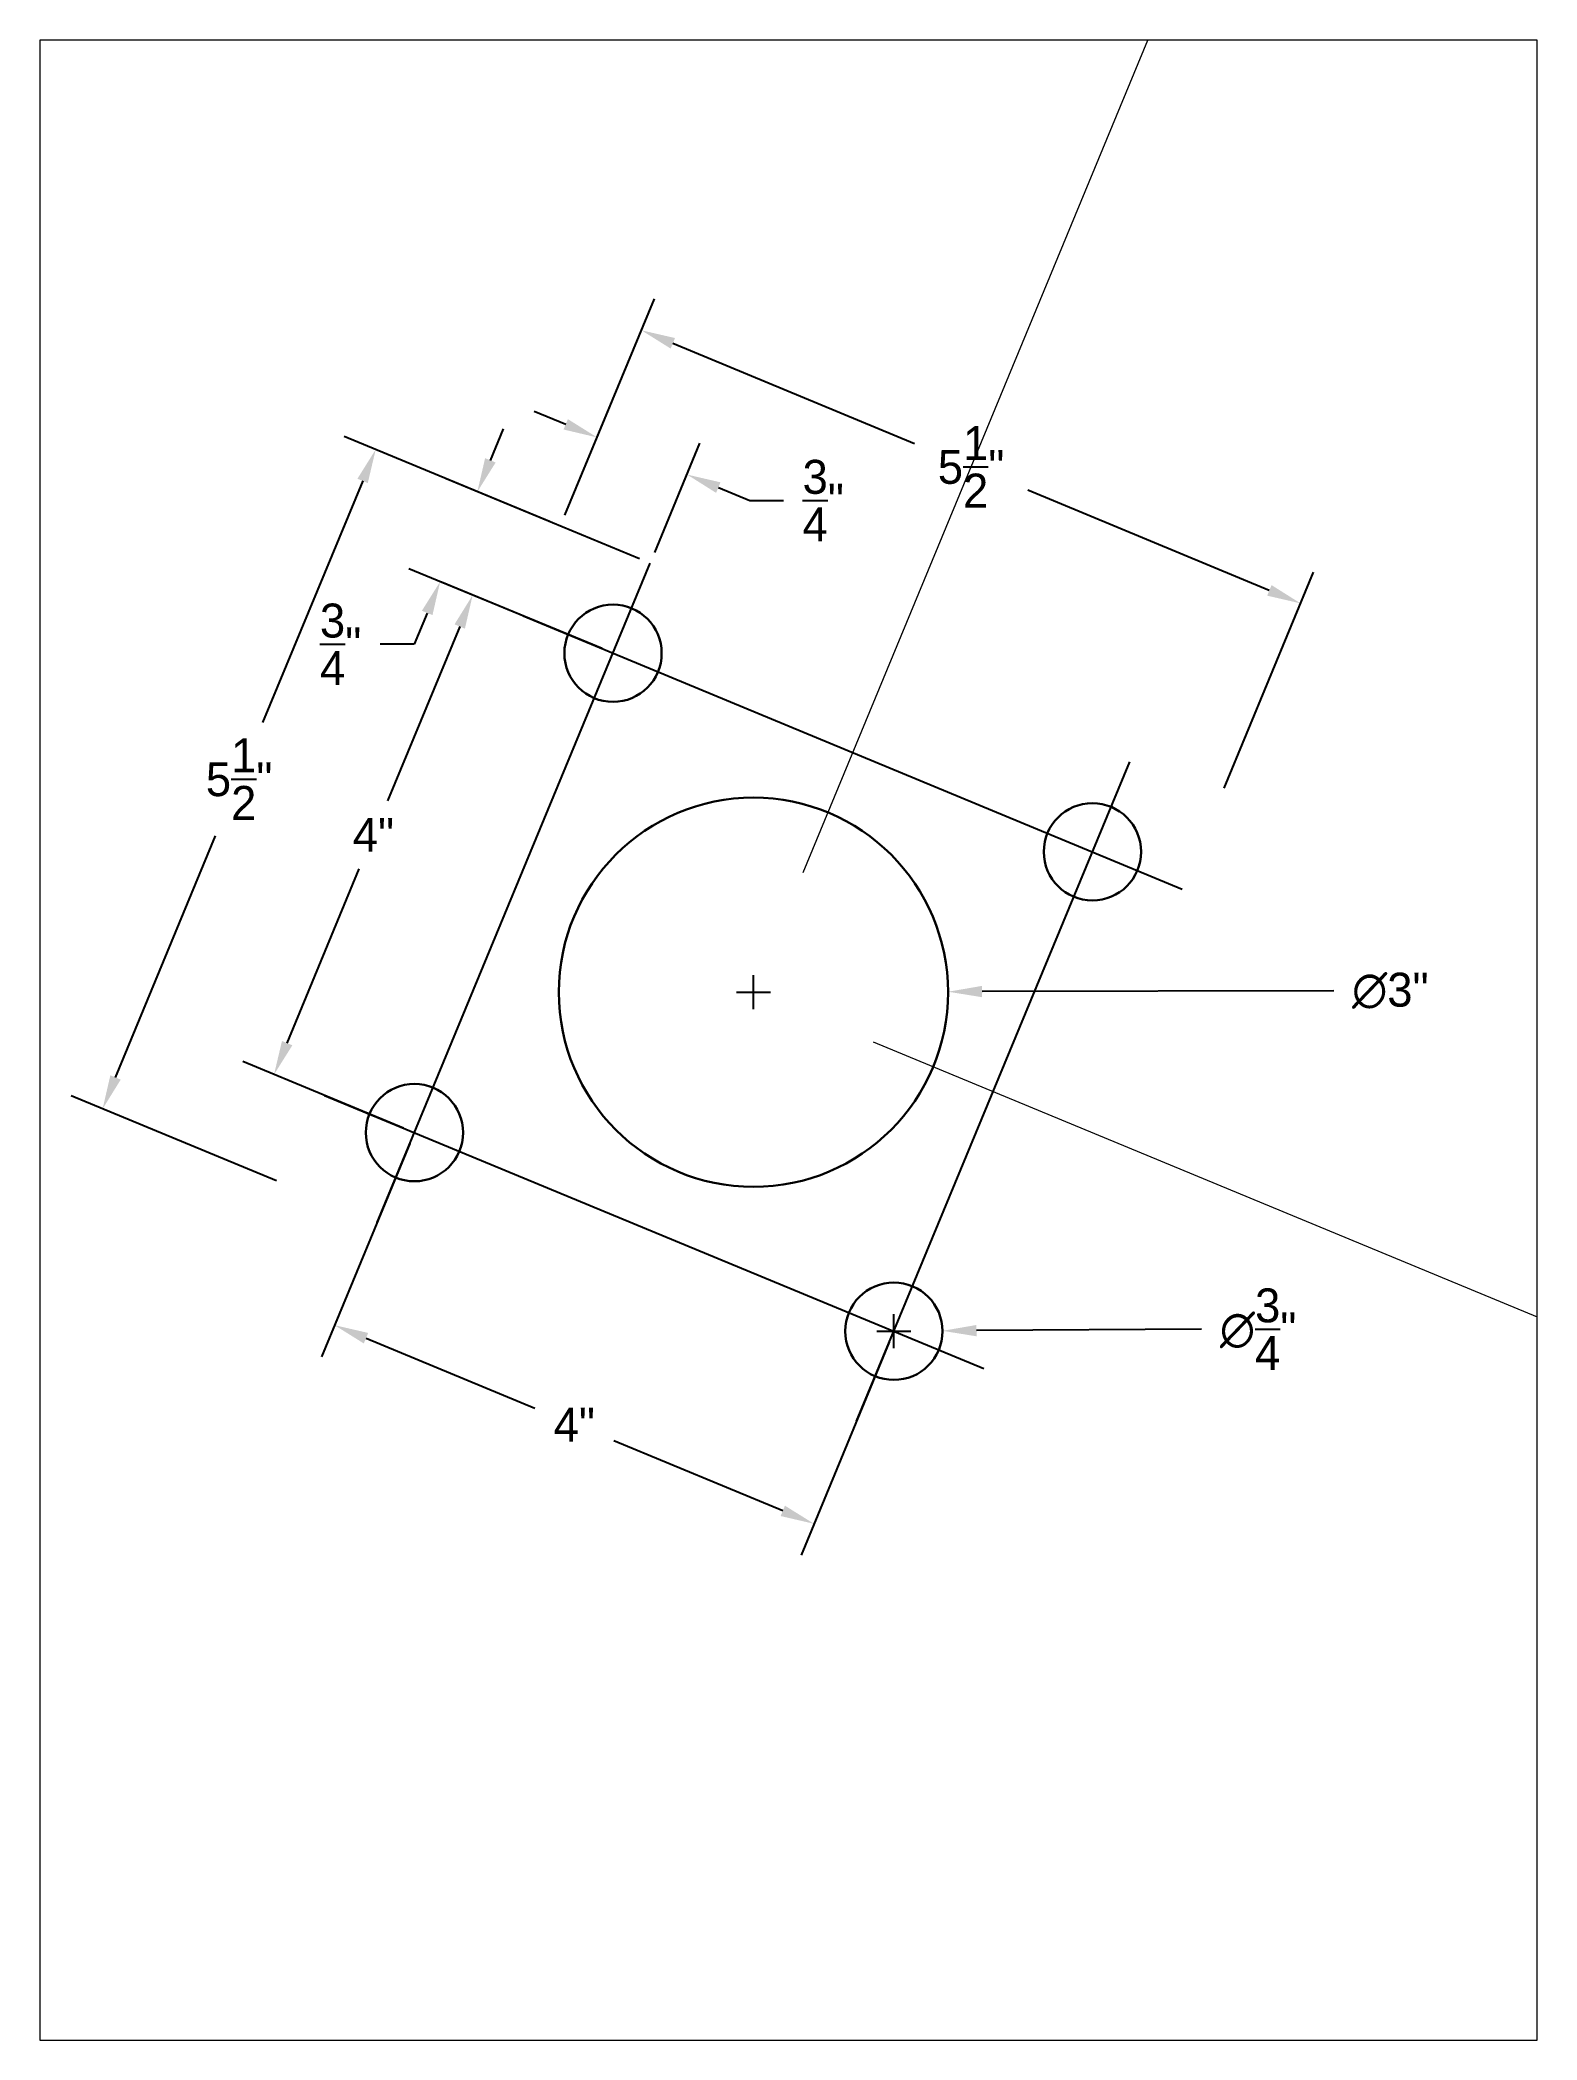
# Paper-space layout 'Garage Steel Detail' of a CAD drawing. Header units: inches. Extents: x 0 to 7.9, y 0 to 10.6.
# The model-space entities are those that its viewports show. They can reach past a viewport. Long polylines and large blocks are cut down to what shows.
import ezdxf

# ---------------------------------------------------------------- set-up
doc = ezdxf.new("R2010")
doc.units = ezdxf.units.IN
doc.header["$MEASUREMENT"] = 0
doc.layers.add('0 @ 1', color=7, linetype='Continuous')
doc.styles.add('ARCHENTLTD', font='technical.ttf', dxfattribs={"height": 6})
doc.dimstyles.new('Annotative', dxfattribs={"dimscale": 0, "dimtxt": 0.18, "dimasz": 0.18, "dimexe": 0.18, "dimexo": 0.0625, "dimgap": 0.09, "dimtad": 0, "dimtih": 1, "dimtoh": 1, "dimdec": 4, "dimzin": 0, "dimdsep": 46, "dimtxsty": 'Standard', "dimcen": 0.09, "dimadec": 0, "dimazin": 0, "dimtfac": 1, "dimtdec": 4, "dimtofl": 0, "dimtmove": 0, "dimatfit": 3, "dimfxl": 1, "dimtolj": 1, "dimtzin": 0, "dimarcsym": 0})
doc.dimstyles.get("Standard").update_dxf_attribs({"dimtxt": 0.18, "dimasz": 0.18, "dimexe": 0.18, "dimexo": 0.0625, "dimgap": 0.09, "dimtad": 0, "dimtih": 1, "dimtoh": 1, "dimdec": 4, "dimzin": 0, "dimdsep": 46, "dimtxsty": 'Standard', "dimcen": 0.09, "dimadec": 0, "dimazin": 0, "dimtfac": 1, "dimtdec": 4, "dimtofl": 0, "dimtmove": 0, "dimatfit": 3, "dimfxl": 1, "dimtolj": 1, "dimtzin": 0, "dimarcsym": 0})

# ---------------------------------------------------------------- blocks, each defined once
blk = doc.blocks.new('*D192')
at = {"color": 0, "lineweight": -2}
for p, q in [((2.783, 8.085), (3.258, 9.231)), ((3.355, 8.996), (4.637, 8.465)), ((6.518, 7.686), (5.237, 8.217)), ((6.278, 6.637), (6.753, 7.783))]:
    blk.add_line(p, q, dxfattribs=at)
at = {"color": 0}
for points in [[(3.367, 9.024), (3.344, 8.968), (3.189, 9.065)], [(6.53, 7.714), (6.507, 7.658), (6.684, 7.617)]]:
    blk.add_solid(points, dxfattribs=at)
at = {"color": 0, "insert": (4.937, 8.341), "char_height": 0.18, "attachment_point": 5}
blk.add_mtext('\\A1;5{\\H1.000000x;\\S1/2;}"', dxfattribs=at)
blk = doc.blocks.new('*D194')
at = {"color": 0, "lineweight": -2}
for p, q in [((2.701, 8.051), (1.613, 8.502)), ((1.711, 8.266), (1.18, 6.985)), ((0.401, 5.104), (0.931, 6.385)), ((1.254, 4.556), (0.166, 5.006))]:
    blk.add_line(p, q, dxfattribs=at)
at = {"color": 0}
for points in [[(1.683, 8.278), (1.738, 8.255), (1.78, 8.433)], [(0.373, 5.115), (0.428, 5.092), (0.332, 4.937)]]:
    blk.add_solid(points, dxfattribs=at)
at = {"color": 0, "insert": (1.056, 6.685), "char_height": 0.18, "attachment_point": 5}
blk.add_mtext('\\A1;5{\\H1.000000x;\\S1/2;}"', dxfattribs=at)
blk = doc.blocks.new('*D195')
at = {"color": 0, "lineweight": -2}
for p, q in [((3.783, 5.465), (3.783, 5.645)), ((3.693, 5.555), (3.873, 5.555)), ((6.86, 5.563), (4.995, 5.559))]:
    blk.add_line(p, q, dxfattribs=at)
at = {"color": 0}
blk.add_solid([(4.995, 5.589), (4.995, 5.529), (4.815, 5.558)], dxfattribs=at)
at = {"color": 0, "insert": (7.16, 5.563), "char_height": 0.18, "attachment_point": 5}
blk.add_mtext('\\A1;∅3"', dxfattribs=at)
blk = doc.blocks.new('*D196')
at = {"color": 0, "lineweight": -2}
for p, q in [((4.527, 3.668), (4.527, 3.848)), ((4.437, 3.758), (4.617, 3.758)), ((6.159, 3.769), (4.965, 3.761))]:
    blk.add_line(p, q, dxfattribs=at)
at = {"color": 0}
blk.add_solid([(4.965, 3.791), (4.966, 3.731), (4.785, 3.76)], dxfattribs=at)
at = {"color": 0, "insert": (6.459, 3.769), "char_height": 0.18, "attachment_point": 5}
blk.add_mtext('\\A1;∅{\\H1.000000x;\\S3/4;}"', dxfattribs=at)
blk = doc.blocks.new('*D197')
at = {"color": 0, "lineweight": -2}
for p, q in [((2.788, 8.566), (2.621, 8.635)), ((2.783, 8.085), (3.023, 8.664)), ((3.26, 7.887), (3.499, 8.466)), ((3.597, 8.231), (3.763, 8.162)), ((3.763, 8.162), (3.943, 8.162))]:
    blk.add_line(p, q, dxfattribs=at)
at = {"color": 0}
for points in [[(2.799, 8.594), (2.776, 8.539), (2.954, 8.497)], [(3.608, 8.259), (3.585, 8.203), (3.431, 8.3)]]:
    blk.add_solid(points, dxfattribs=at)
at = {"color": 0, "insert": (4.153, 8.162), "char_height": 0.18, "attachment_point": 5}
blk.add_mtext('\\A1;{\\H1.000000x;\\S3/4;}"', dxfattribs=at)
blk = doc.blocks.new('*D198')
at = {"color": 0, "lineweight": -2}
for p, q in [((2.388, 8.375), (2.457, 8.542)), ((3.178, 7.853), (2.153, 8.278)), ((2.981, 7.377), (1.955, 7.801)), ((2.053, 7.566), (1.984, 7.4)), ((1.984, 7.4), (1.804, 7.4))]:
    blk.add_line(p, q, dxfattribs=at)
at = {"color": 0}
for points in [[(2.36, 8.387), (2.416, 8.364), (2.319, 8.209)], [(2.025, 7.578), (2.081, 7.555), (2.122, 7.733)]]:
    blk.add_solid(points, dxfattribs=at)
at = {"color": 0, "insert": (1.594, 7.4), "char_height": 0.18, "attachment_point": 5}
blk.add_mtext('\\A1;{\\H1.000000x;\\S3/4;}"', dxfattribs=at)
blk = doc.blocks.new('*D199')
at = {"color": 0, "lineweight": -2}
for p, q in [((1.961, 4.753), (1.493, 3.623)), ((1.729, 3.721), (2.623, 3.35)), ((4.503, 3.7), (4.036, 2.57)), ((3.938, 2.806), (3.043, 3.176))]:
    blk.add_line(p, q, dxfattribs=at)
at = {"color": 0}
for points in [[(1.74, 3.749), (1.717, 3.693), (1.562, 3.79)], [(3.95, 2.833), (3.927, 2.778), (4.104, 2.737)]]:
    blk.add_solid(points, dxfattribs=at)
at = {"color": 0, "insert": (2.833, 3.263), "char_height": 0.18, "attachment_point": 5}
blk.add_mtext('\\A1;4"', dxfattribs=at)
blk = doc.blocks.new('*D200')
at = {"color": 0, "lineweight": -2}
for p, q in [((2.981, 7.377), (2.128, 7.73)), ((2.226, 7.495), (1.842, 6.57)), ((1.31, 5.285), (1.693, 6.21)), ((1.928, 4.835), (1.075, 5.188))]:
    blk.add_line(p, q, dxfattribs=at)
at = {"color": 0}
for points in [[(2.198, 7.506), (2.253, 7.483), (2.294, 7.661)], [(1.283, 5.297), (1.338, 5.274), (1.241, 5.119)]]:
    blk.add_solid(points, dxfattribs=at)
at = {"color": 0, "insert": (1.768, 6.39), "char_height": 0.18, "attachment_point": 5}
blk.add_mtext('\\A1;4"', dxfattribs=at)
blk = doc.blocks.new('_ArchTick')
at = {"color": 0, "linetype": 'ByBlock', "const_width": 0.15}
blk.add_lwpolyline([(-0.5, -0.5), (0.5, 0.5)], dxfattribs=at)
blk = doc.blocks.new('*D167')
at = {"color": 3, "lineweight": 9}
for p, q in [((16339.389, 9902.306), (16353.46, 9936.277)), ((16350.016, 9927.962), (16377.438, 9916.603)), ((16442.295, 9889.739), (16414.872, 9901.098)), ((16431.668, 9864.083), (16445.739, 9898.054))]:
    blk.add_line(p, q, dxfattribs=at)
at = {"color": 3, "lineweight": 9, "xscale": 3, "yscale": 3, "zscale": 3}
for p, rotation in [((16350.016, 9927.962), 157.5000000000211), ((16442.295, 9889.739), 337.5000000000211)]:
    blk.add_blockref('_ArchTick', p, dxfattribs=dict(at, rotation=rotation))
at = {"color": 3, "insert": (16396.155, 9908.85), "char_height": 6, "attachment_point": 5, "rotation": 337.5, "style": 'ARCHENTLTD'}
blk.add_mtext('\\A1;8\'-3 7/8"', dxfattribs=at)
blk = doc.blocks.new('*D168')
at = {"color": 3, "lineweight": 9}
for p, q in [((16432.209, 9862.777), (16477.206, 9844.138)), ((16468.891, 9847.582), (16445.191, 9790.365)), ((16402.372, 9686.99), (16426.072, 9744.207)), ((16365.69, 9702.185), (16410.687, 9683.546))]:
    blk.add_line(p, q, dxfattribs=at)
at = {"color": 3, "lineweight": 9, "xscale": 3, "yscale": 3, "zscale": 3}
for p, rotation in [((16468.891, 9847.582), 67.49999999998577), ((16402.372, 9686.99), 247.4999999999858)]:
    blk.add_blockref('_ArchTick', p, dxfattribs=dict(at, rotation=rotation))
at = {"color": 3, "insert": (16435.632, 9767.286), "char_height": 6, "attachment_point": 5, "rotation": 67.5, "style": 'ARCHENTLTD'}
blk.add_mtext('\\A1;14\'-5 13/16"', dxfattribs=at)
blk = doc.blocks.new('*D173')
at = {"color": 3, "lineweight": 9}
for p, q in [((16498.728, 10023.368), (16543.725, 10004.73)), ((16535.411, 10008.174), (16511.711, 9950.957)), ((16468.891, 9847.582), (16492.591, 9904.799)), ((16432.209, 9862.777), (16477.206, 9844.138))]:
    blk.add_line(p, q, dxfattribs=at)
at = {"color": 3, "lineweight": 9, "xscale": 3, "yscale": 3, "zscale": 3}
for p, rotation in [((16535.411, 10008.174), 67.5000000000003), ((16468.891, 9847.582), 247.5000000000003)]:
    blk.add_blockref('_ArchTick', p, dxfattribs=dict(at, rotation=rotation))
at = {"color": 3, "insert": (16502.151, 9927.878), "char_height": 6, "attachment_point": 5, "rotation": 67.5, "style": 'ARCHENTLTD'}
blk.add_mtext('\\A1;14\'-5 13/16"', dxfattribs=at)

msp = doc.modelspace()

# ---------------------------------------------------------------- linework, layer by layer
at = {"color": 6}
for p, q in [((16428.38495, 9861.38395), (16430.48971, 9866.46529)), ((16429.50979, 9866.05939), (16434.59113, 9863.95463)), ((16432.08047, 9859.85322), (16434.18523, 9864.93455)), ((16427.97906, 9862.36387), (16433.06039, 9860.25911))]:
    msp.add_line(p, q, dxfattribs=at)
at = {"color": 5, "lineweight": 30}
for centre, radius in [((16430.2027, 9865.77238), 0.375), ((16431.28509, 9863.15925), 1.5), ((16433.89822, 9864.24164), 0.375), ((16428.67197, 9862.07686), 0.375), ((16432.36748, 9860.54613), 0.375)]:
    msp.add_circle(centre, radius, dxfattribs=at)

# ---------------------------------------------------------------- dimensions: what is measured, and where the dimension line sits
at = {"color": 6}
for p1, p2, distance, picture, middle in [((16431.28509, 9863.15925), (16497.80442, 10023.75111), -40.70455, '*D173', (16502.15086, 9927.87822)), ((16339.00592, 9901.38253), (16431.28509, 9863.15925), 28.76948, '*D167', (16396.15511, 9908.85042)), ((16364.76577, 9702.56739), (16431.28509, 9863.15925), -40.70455, '*D168', (16435.63153, 9767.28637))]:
    dim = msp.add_aligned_dim(p1=p1, p2=p2, distance=distance, dimstyle='Standard', override={"dimtxt": 6, "dimasz": 3, "dimexe": 9, "dimexo": 1, "dimgap": 2.5, "dimtih": 0, "dimtoh": 0, "dimrnd": 0.0625, "dimzin": 1, "dimlunit": 4, "dimtxsty": 'ARCHENTLTD', "dimblk": 'ArchTick', "dimcen": 6, "dimclrd": 3, "dimclre": 3, "dimclrt": 3, "dimadec": 2, "dimtmove": 1, "dimldrblk": 'ArchTick', "dimfrac": 2, "dimlwd": 9, "dimlwe": 9}, dxfattribs=at)
    dim.commit()
    dim.dimension.update_dxf_attribs({"geometry": picture, "text_midpoint": middle})

psp = doc.layouts.new('Garage Steel Detail')

# ---------------------------------------------------------------- dimensions: what is measured, and where the dimension line sits
at = {"layer": '0 @ 1', "color": 6}
for p1, p2, distance, picture, middle in [((2.759071, 8.026936), (6.254371, 6.579136), 1.123532, '*D192', (4.936678, 8.341045)), ((2.759071, 8.026936), (3.235703, 7.829509), 0.509318, '*D197', (4.153207, 8.162291)), ((2.759071, 8.026936), (1.311271, 4.531637), -1.060106, '*D194', (1.055761, 6.684972)), ((3.235703, 7.829509), (3.038276, 7.352877), -0.992075, '*D198', (1.593952, 7.399931)), ((3.038276, 7.352877), (1.98533, 4.810841), -0.805175, '*D200', (1.767918, 6.389986)), ((1.98533, 4.810841), (4.527366, 3.757895), -1.105291, '*D199', (2.833371, 3.263212))]:
    dim = psp.add_aligned_dim(p1=p1, p2=p2, distance=distance, dimstyle='Annotative', override={"dimscale": 1, "dimlfac": -1.453763, "dimlunit": 4, "dimtix": 0, "dimtofl": 0, "dimtmove": 0, "dimatfit": 3}, dxfattribs=at)
    dim.commit()
    dim.dimension.update_dxf_attribs({"geometry": picture, "text_midpoint": middle})
for p1, p2, picture, middle in [((2.751019, 5.552715), (4.814622, 5.558058), '*D195', (6.860292, 5.563354)), ((4.26942, 3.75619), (4.785312, 3.759601), '*D196', (6.159054, 3.768687))]:
    dim = psp.add_diameter_dim_2p(p1=p1, p2=p2, dimstyle='Annotative', override={"dimscale": 1, "dimlfac": -1.453763, "dimlunit": 4, "dimtix": 0, "dimtofl": 0, "dimtmove": 0, "dimatfit": 3}, dxfattribs=at)
    dim.commit()
    dim.dimension.update_dxf_attribs({"geometry": picture, "text_midpoint": middle, "dimtype": 163})

# ---------------------------------------------------------------- viewports
at = {"layer": '0', "color": 6}
psp.add_viewport(center=(3.96875, 5.302083), size=(7.9375, 10.6041669), view_center_point=(16431.555389, 9862.791009), view_height=15.4159458, dxfattribs=at)

doc.saveas('drawing.dxf')
